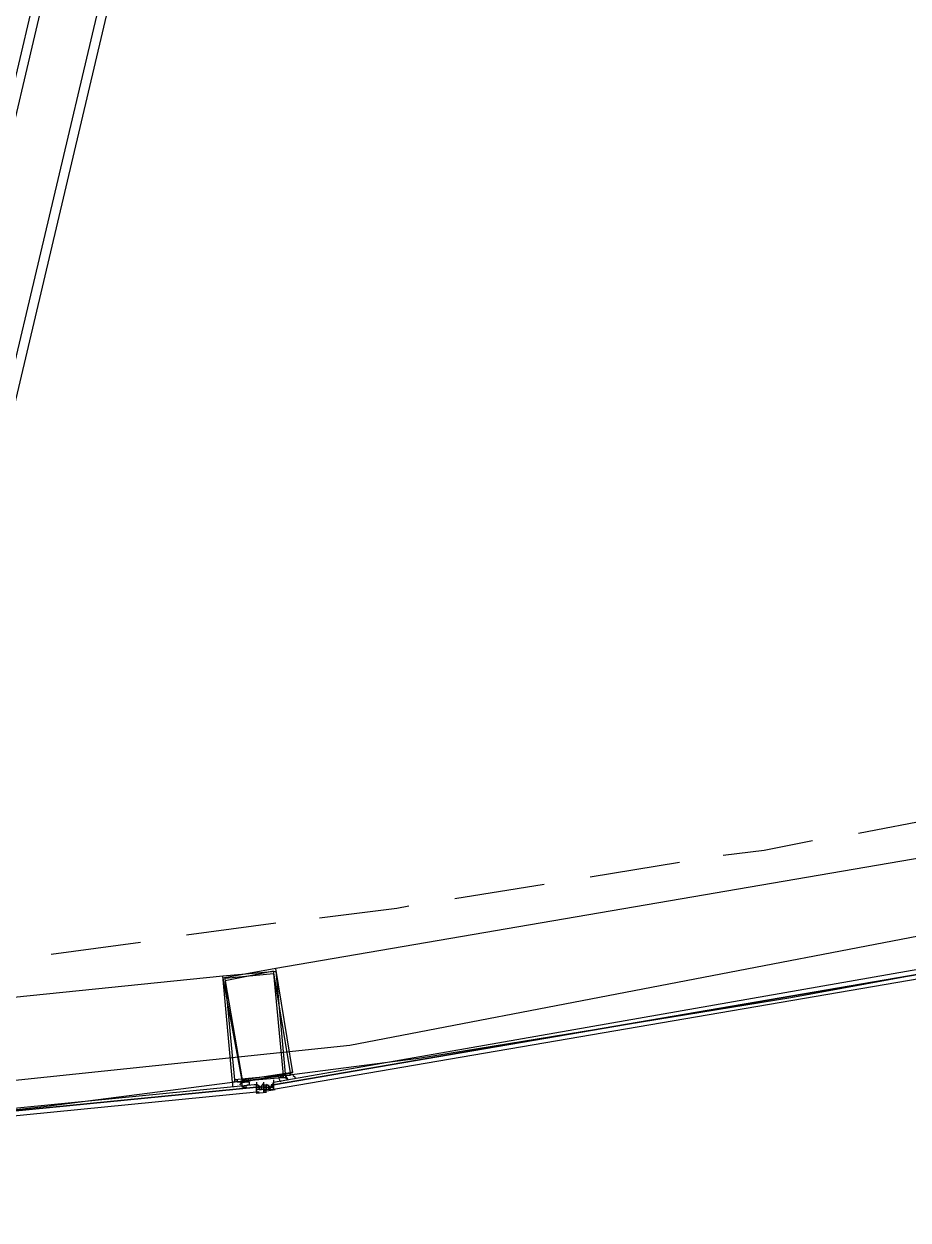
# Model space of a CAD drawing. Header units: feet. Extents: x -84 to 198, y -22 to 181.
# Drawn here: x 74.81 to 79.69, y 15.92 to 22.52 of the extents above; entities that cross this region are included whole.
import ezdxf

# ---------------------------------------------------------------- set-up
doc = ezdxf.new("R2010")
doc.units = ezdxf.units.FT
doc.layers.add('A-AREA-UNIDAD', color=30, linetype='CONTINUOUS')
doc.layers.add('A-LINEA', color=7, linetype='CONTINUOUS')

msp = doc.modelspace()

# ---------------------------------------------------------------- linework, layer by layer
at = {"layer": 'A-AREA-UNIDAD'}
msp.add_lwpolyline([(73.76, 27.52), (73.248, 25.3156), (72.352, 20.0356), (71.84, 20), (74, 19.52), (74.272, 19.2889), (73.888, 17.7244), (73.728, 17.5644), (72.928, 17.7244), (72.928, 16.8889), (72.32, 16.8), (72.352, 16.4444), (76.608, 16.8889), (84.928, 18.4889)], dxfattribs=at)
at = {"layer": 'A-LINEA'}
for p, q in [((78.3333, 35.7644), (73.96, 17.2844)), ((78.36, 35.6978), (74.0133, 17.2711)), ((76.44, 29.3111), (74.16, 19.6844)), ((74.2133, 19.6711), (76.4933, 29.3511)), ((79.4133, 18.0578), (79.8933, 18.1511)), ((79.8533, 17.9378), (76.2, 17.3111)), ((77.9333, 17.8178), (78.4267, 17.8978)), ((77.1867, 17.6978), (77.68, 17.7778)), ((75.7067, 17.4978), (76.2, 17.5644)), ((74.96, 17.3911), (75.4533, 17.4578)), ((72.2133, 16.8978), (75.9067, 17.2711)), ((75.9733, 16.6978), (75.9733, 16.6844)), ((76.2533, 16.6978), (76.2533, 16.6978)), ((76.28, 16.7111), (76.28, 16.7111)), ((76.28, 16.6978), (76.28, 16.6978)), ((76.28, 16.6978), (76.28, 16.6978)), ((75.9733, 16.6711), (75.9733, 16.6711)), ((75.9733, 16.6578), (75.9733, 16.6578)), ((75.9867, 16.6711), (75.9867, 16.6711)), ((75.9867, 16.6578), (75.9867, 16.6578)), ((76, 16.6578), (76, 16.6578)), ((76.04, 16.6578), (76.04, 16.6578)), ((76.1475, 16.6286), (76.0898, 16.6229)), ((76.0933, 16.6844), (76.0933, 16.6844)), ((76.0933, 16.6711), (76.0933, 16.6711)), ((76.0933, 16.6711), (76.0933, 16.6711)), ((76.0933, 16.6711), (76.0933, 16.6711)), ((76.0933, 16.6711), (76.0933, 16.6711)), ((76.0933, 16.6711), (76.0933, 16.6711)), ((76.0933, 16.6711), (76.0933, 16.6711)), ((76.0933, 16.6711), (76.0933, 16.6711)), ((76.0933, 16.6711), (76.0933, 16.6711)), ((76.0933, 16.6711), (76.0933, 16.6711)), ((76.0933, 16.6711), (76.0933, 16.6711)), ((76.0933, 16.6711), (76.0933, 16.6711)), ((76.0933, 16.6578), (76.0933, 16.6444)), ((76.0933, 16.6578), (76.0933, 16.6578)), ((76.0933, 16.6578), (76.0933, 16.6578)), ((76.0933, 16.6578), (76.0933, 16.6444)), ((76.0933, 16.6578), (76.1067, 16.6578)), ((76.0933, 16.6578), (76.0933, 16.6578)), ((76.0933, 16.6578), (76.0933, 16.6578)), ((76.0933, 16.6578), (76.0933, 16.6578)), ((76.0933, 16.6578), (76.0933, 16.6578)), ((76.0933, 16.6578), (76.0933, 16.6578)), ((76.0933, 16.6578), (76.0933, 16.6578)), ((76.0933, 16.6578), (76.0933, 16.6578)), ((76.1067, 16.6578), (76.0933, 16.6578)), ((76.0933, 16.6444), (76.0933, 16.6578)), ((76.0933, 16.6578), (76.0933, 16.6578)), ((76.0933, 16.6578), (76.1067, 16.6578)), ((76.0933, 16.6578), (76.0933, 16.6444)), ((76.0933, 16.6578), (76.1067, 16.6578)), ((76.1067, 16.6444), (76.0933, 16.6444)), ((76.1067, 16.6444), (76.0933, 16.6444)), ((76.0933, 16.6444), (76.0933, 16.6444)), ((76.0933, 16.6444), (76.0933, 16.6444)), ((76.0933, 16.6444), (76.0933, 16.6444)), ((76.0933, 16.6444), (76.0933, 16.6444)), ((76.0933, 16.6444), (76.0933, 16.6444)), ((76.0933, 16.6444), (76.0933, 16.6444)), ((76.0933, 16.6444), (76.0933, 16.6444)), ((76.0933, 16.6444), (76.0933, 16.6444)), ((76.0933, 16.6444), (76.0933, 16.6311)), ((76.0933, 16.6444), (76.0933, 16.6444)), ((76.0933, 16.6444), (76.0933, 16.6444)), ((76.0933, 16.6444), (76.0933, 16.6444)), ((76.0933, 16.6444), (76.0933, 16.6444)), ((76.0933, 16.6311), (76.0933, 16.6444)), ((76.0933, 16.6311), (76.0933, 16.6444)), ((76.0933, 16.6444), (76.0933, 16.6444)), ((76.0933, 16.6444), (76.0933, 16.6444)), ((76.0933, 16.6311), (76.0933, 16.6444)), ((76.0933, 16.6444), (76.0933, 16.6444)), ((76.0933, 16.6311), (76.0933, 16.6311)), ((76.0933, 16.6311), (76.0933, 16.6311)), ((76.0933, 16.6311), (76.0933, 16.6311)), ((76.0933, 16.6311), (76.0933, 16.6311)), ((76.0933, 16.6311), (76.0933, 16.6311)), ((76.0933, 16.6311), (76.0933, 16.6311)), ((76.0933, 16.6311), (76.1067, 16.6311)), ((76.0933, 16.6311), (76.0933, 16.6311)), ((76.0933, 16.6311), (76.0933, 16.6311)), ((76.0933, 16.6311), (76.0933, 16.6311)), ((76.1067, 16.6578), (76.1067, 16.6578)), ((76.1067, 16.6578), (76.1067, 16.6578)), ((76.1067, 16.6578), (76.1067, 16.6578)), ((76.1067, 16.6578), (76.1067, 16.6578)), ((76.1067, 16.6578), (76.1067, 16.6578)), ((76.1067, 16.6578), (76.1067, 16.6578)), ((76.1067, 16.6578), (76.1067, 16.6444)), ((76.1067, 16.6578), (76.1067, 16.6578)), ((76.1067, 16.6444), (76.1067, 16.6578)), ((76.1067, 16.6578), (76.1067, 16.6578)), ((76.1067, 16.6578), (76.1067, 16.6578)), ((76.1067, 16.6578), (76.1067, 16.6578)), ((76.1067, 16.6578), (76.1067, 16.6578)), ((76.1067, 16.6578), (76.1067, 16.6578)), ((76.1067, 16.6578), (76.1067, 16.6578)), ((76.1067, 16.6578), (76.1067, 16.6578)), ((76.12, 16.6578), (76.1067, 16.6578)), ((76.1067, 16.6578), (76.1067, 16.6444)), ((76.1067, 16.6578), (76.1067, 16.6578)), ((76.1067, 16.6578), (76.1067, 16.6578)), ((76.1067, 16.6444), (76.1067, 16.6578)), ((76.1067, 16.6578), (76.1067, 16.6578)), ((76.1067, 16.6578), (76.1067, 16.6578)), ((76.1067, 16.6444), (76.1067, 16.6578)), ((76.1067, 16.6578), (76.1067, 16.6578)), ((76.1067, 16.6578), (76.1067, 16.6578)), ((76.1067, 16.6444), (76.1067, 16.6444)), ((76.1067, 16.6444), (76.1067, 16.6444)), ((76.1067, 16.6444), (76.1067, 16.6444)), ((76.12, 16.6444), (76.1067, 16.6444)), ((76.1067, 16.6444), (76.1067, 16.6444)), ((76.12, 16.6444), (76.1067, 16.6444)), ((76.1067, 16.6444), (76.1067, 16.6444)), ((76.1067, 16.6444), (76.1067, 16.6444)), ((76.1067, 16.6444), (76.1067, 16.6444)), ((76.1067, 16.6444), (76.1067, 16.6444)), ((76.1067, 16.6444), (76.1067, 16.6444)), ((76.1067, 16.6444), (76.1067, 16.6444)), ((76.1067, 16.6444), (76.1067, 16.6444)), ((76.1067, 16.6444), (76.1067, 16.6444)), ((76.1067, 16.6444), (76.1067, 16.6444)), ((76.1067, 16.6444), (76.1067, 16.6444)), ((76.1067, 16.6444), (76.1067, 16.6444)), ((76.1067, 16.6444), (76.12, 16.6444)), ((76.1067, 16.6444), (76.12, 16.6444)), ((76.1067, 16.6444), (76.1067, 16.6444)), ((76.1067, 16.6311), (76.1067, 16.6311)), ((76.12, 16.6578), (76.12, 16.6578)), ((76.12, 16.6578), (76.12, 16.6578)), ((76.12, 16.6578), (76.12, 16.6578)), ((76.12, 16.6578), (76.12, 16.6578)), ((76.12, 16.6578), (76.12, 16.6578)), ((76.12, 16.6578), (76.12, 16.6444)), ((76.12, 16.6578), (76.12, 16.6578)), ((76.12, 16.6578), (76.12, 16.6578)), ((76.12, 16.6578), (76.12, 16.6578)), ((76.12, 16.6578), (76.12, 16.6578)), ((76.12, 16.6578), (76.12, 16.6578)), ((76.12, 16.6444), (76.12, 16.6578)), ((76.12, 16.6578), (76.12, 16.6578)), ((76.12, 16.6578), (76.12, 16.6578)), ((76.1333, 16.6578), (76.12, 16.6578)), ((76.12, 16.6578), (76.12, 16.6578)), ((76.12, 16.6578), (76.12, 16.6578)), ((76.12, 16.6578), (76.12, 16.6578)), ((76.12, 16.6578), (76.12, 16.6578)), ((76.12, 16.6578), (76.12, 16.6578)), ((76.12, 16.6578), (76.12, 16.6578)), ((76.12, 16.6578), (76.12, 16.6578)), ((76.12, 16.6578), (76.12, 16.6578)), ((76.12, 16.6578), (76.12, 16.6578)), ((76.12, 16.6578), (76.12, 16.6578)), ((76.12, 16.6578), (76.12, 16.6578)), ((76.12, 16.6578), (76.12, 16.6578)), ((76.12, 16.6578), (76.12, 16.6578)), ((76.12, 16.6444), (76.12, 16.6444)), ((76.12, 16.6444), (76.12, 16.6444)), ((76.12, 16.6444), (76.12, 16.6444)), ((76.12, 16.6444), (76.12, 16.6444)), ((76.12, 16.6444), (76.12, 16.6444)), ((76.12, 16.6444), (76.12, 16.6444)), ((76.1333, 16.6444), (76.12, 16.6444)), ((76.12, 16.6444), (76.12, 16.6444)), ((76.12, 16.6444), (76.12, 16.6444)), ((76.12, 16.6444), (76.12, 16.6444)), ((76.12, 16.6444), (76.12, 16.6444)), ((76.12, 16.6444), (76.12, 16.6444)), ((76.12, 16.6444), (76.12, 16.6444)), ((76.12, 16.6444), (76.12, 16.6444)), ((76.12, 16.6444), (76.12, 16.6444)), ((76.12, 16.6444), (76.12, 16.6444)), ((76.12, 16.6444), (76.12, 16.6444)), ((76.12, 16.6444), (76.12, 16.6444)), ((76.12, 16.6444), (76.12, 16.6444)), ((76.12, 16.6444), (76.12, 16.6444)), ((76.12, 16.6444), (76.12, 16.6444)), ((76.12, 16.6444), (76.12, 16.6444)), ((76.12, 16.6444), (76.12, 16.6444)), ((76.12, 16.6444), (76.12, 16.6444)), ((76.12, 16.6444), (76.12, 16.6444)), ((76.12, 16.6444), (76.12, 16.6444)), ((76.12, 16.6444), (76.12, 16.6444)), ((76.12, 16.6444), (76.12, 16.6444)), ((76.12, 16.6444), (76.12, 16.6444)), ((76.1333, 16.6711), (76.1333, 16.6711)), ((76.1333, 16.6711), (76.1333, 16.6711)), ((76.1333, 16.6711), (76.1333, 16.6711)), ((76.1333, 16.6711), (76.1333, 16.6711)), ((76.1333, 16.6711), (76.1333, 16.6711)), ((76.1333, 16.6711), (76.1333, 16.6711)), ((76.1333, 16.6711), (76.1333, 16.6711)), ((76.1333, 16.6711), (76.1333, 16.6711)), ((76.1333, 16.6711), (76.1333, 16.6711)), ((76.1333, 16.6711), (76.1333, 16.6711)), ((76.1333, 16.6711), (76.1333, 16.6711)), ((76.1333, 16.6711), (76.1333, 16.6711)), ((76.1333, 16.6711), (76.1333, 16.6711)), ((76.1333, 16.6711), (76.1333, 16.6711)), ((76.1333, 16.6711), (76.1333, 16.6711)), ((76.1333, 16.6711), (76.1333, 16.6711)), ((76.1333, 16.6711), (76.1333, 16.6711)), ((76.1333, 16.6711), (76.1333, 16.6711)), ((76.1333, 16.6711), (76.1333, 16.6711)), ((76.1333, 16.6711), (76.1333, 16.6711)), ((76.1333, 16.6711), (76.1333, 16.6711)), ((76.1333, 16.6711), (76.1333, 16.6711)), ((76.1333, 16.6711), (76.1333, 16.6711)), ((76.1333, 16.6711), (76.1333, 16.6711)), ((76.1333, 16.6711), (76.1333, 16.6711)), ((76.1333, 16.6711), (76.1333, 16.6711)), ((76.1333, 16.6711), (76.1333, 16.6711)), ((76.1333, 16.6711), (76.1333, 16.6711)), ((76.1333, 16.6711), (76.1467, 16.6711)), ((76.1333, 16.6711), (76.1333, 16.6711)), ((76.1333, 16.6578), (76.1333, 16.6578)), ((76.1333, 16.6578), (76.1333, 16.6578)), ((76.1333, 16.6578), (76.1333, 16.6578)), ((76.1333, 16.6578), (76.1333, 16.6578)), ((76.1333, 16.6578), (76.1333, 16.6578)), ((76.1333, 16.6578), (76.1333, 16.6578)), ((76.1333, 16.6578), (76.1333, 16.6578)), ((76.1333, 16.6578), (76.1333, 16.6578)), ((76.1467, 16.6578), (76.1333, 16.6578)), ((76.1333, 16.6578), (76.1333, 16.6578)), ((76.1333, 16.6578), (76.1333, 16.6578)), ((76.1333, 16.6578), (76.1333, 16.6444)), ((76.1467, 16.6578), (76.1333, 16.6578)), ((76.1333, 16.6578), (76.1333, 16.6444)), ((76.1333, 16.6578), (76.1333, 16.6578)), ((76.1333, 16.6578), (76.1333, 16.6578)), ((76.1333, 16.6578), (76.1333, 16.6578)), ((76.1333, 16.6578), (76.1333, 16.6578)), ((76.1333, 16.6578), (76.1333, 16.6578)), ((76.1333, 16.6578), (76.1333, 16.6578)), ((76.1333, 16.6578), (76.1333, 16.6578)), ((76.1333, 16.6578), (76.1333, 16.6578)), ((76.1333, 16.6578), (76.1333, 16.6578)), ((76.1333, 16.6578), (76.1333, 16.6578)), ((76.1333, 16.6578), (76.1467, 16.6578)), ((76.1333, 16.6578), (76.1333, 16.6578)), ((76.1333, 16.6578), (76.1333, 16.6578)), ((76.1333, 16.6578), (76.1467, 16.6578)), ((76.1333, 16.6578), (76.1333, 16.6578)), ((76.1333, 16.6578), (76.1333, 16.6578)), ((76.1333, 16.6578), (76.1333, 16.6578)), ((76.1333, 16.6578), (76.1333, 16.6578)), ((76.1333, 16.6578), (76.1333, 16.6578)), ((76.1333, 16.6578), (76.1333, 16.6578)), ((76.1333, 16.6578), (76.1333, 16.6578)), ((76.1333, 16.6578), (76.1333, 16.6578)), ((76.1333, 16.6578), (76.1333, 16.6578)), ((76.1333, 16.6578), (76.1333, 16.6578)), ((76.1333, 16.6578), (76.1333, 16.6578)), ((76.1333, 16.6578), (76.1333, 16.6578)), ((76.1467, 16.6578), (76.1333, 16.6578)), ((76.1333, 16.6578), (76.1333, 16.6578)), ((76.1333, 16.6578), (76.1333, 16.6578)), ((76.1333, 16.6578), (76.1333, 16.6578)), ((76.1333, 16.6444), (76.1333, 16.6444)), ((76.1333, 16.6444), (76.1333, 16.6444)), ((76.1333, 16.6444), (76.1333, 16.6444)), ((76.1467, 16.6444), (76.1333, 16.6444)), ((76.1333, 16.6444), (76.1333, 16.6444)), ((76.1333, 16.6444), (76.1333, 16.6444)), ((76.1333, 16.6444), (76.1333, 16.6444)), ((76.1333, 16.6444), (76.1333, 16.6444)), ((76.1333, 16.6444), (76.1333, 16.6444)), ((76.1333, 16.6444), (76.1333, 16.6444)), ((76.1333, 16.6444), (76.1333, 16.6444)), ((76.1333, 16.6444), (76.1333, 16.6444)), ((76.1333, 16.6444), (76.1333, 16.6444)), ((76.1333, 16.6444), (76.1333, 16.6444)), ((76.1333, 16.6444), (76.1333, 16.6444)), ((76.1333, 16.6444), (76.1333, 16.6444)), ((76.1333, 16.6444), (76.1333, 16.6444)), ((76.1333, 16.6444), (76.1333, 16.6444)), ((76.1333, 16.6444), (76.1333, 16.6444)), ((76.1333, 16.6444), (76.1333, 16.6444)), ((76.1333, 16.6444), (76.1333, 16.6444)), ((76.1333, 16.6444), (76.1333, 16.6444)), ((76.1333, 16.6444), (76.1333, 16.6444)), ((76.1333, 16.6444), (76.1333, 16.6444)), ((76.1333, 16.6444), (76.1333, 16.6444)), ((76.1333, 16.6444), (76.1333, 16.6444)), ((76.1333, 16.6444), (76.1333, 16.6444)), ((76.1333, 16.6444), (76.1467, 16.6311)), ((76.1333, 16.6444), (76.1467, 16.6444)), ((76.1333, 16.6311), (76.1333, 16.6444)), ((76.1333, 16.6311), (76.1333, 16.6444)), ((76.1947, 16.6432), (76.1375, 16.6333)), ((76.1467, 16.6711), (76.1467, 16.6711)), ((76.1467, 16.6711), (76.1467, 16.6578)), ((76.1467, 16.6711), (76.1467, 16.6711)), ((76.1467, 16.6711), (76.1467, 16.6711)), ((76.1467, 16.6711), (76.1467, 16.6711)), ((76.1467, 16.6711), (76.1467, 16.6711)), ((76.1467, 16.6711), (76.1467, 16.6711)), ((76.1467, 16.6578), (76.1467, 16.6711)), ((76.1467, 16.6578), (76.1467, 16.6711)), ((76.1467, 16.6578), (76.1467, 16.6578)), ((76.1467, 16.6578), (76.1467, 16.6578)), ((76.1467, 16.6578), (76.1467, 16.6578)), ((76.1467, 16.6578), (76.1467, 16.6578)), ((76.1467, 16.6578), (76.1467, 16.6578)), ((76.1467, 16.6578), (76.1467, 16.6578)), ((76.1467, 16.6578), (76.1467, 16.6578)), ((76.1467, 16.6578), (76.1467, 16.6578)), ((76.1467, 16.6578), (76.1467, 16.6578)), ((76.1467, 16.6578), (76.16, 16.6578)), ((76.1467, 16.6578), (76.1467, 16.6578)), ((76.1467, 16.6578), (76.16, 16.6578)), ((76.1467, 16.6578), (76.1467, 16.6578)), ((76.1467, 16.6578), (76.1467, 16.6578)), ((76.1467, 16.6578), (76.1467, 16.6578)), ((76.1467, 16.6578), (76.1467, 16.6578)), ((76.1467, 16.6578), (76.1467, 16.6578)), ((76.1467, 16.6578), (76.1467, 16.6578)), ((76.1467, 16.6578), (76.1467, 16.6578)), ((76.1467, 16.6578), (76.1467, 16.6578)), ((76.1467, 16.6578), (76.1467, 16.6578)), ((76.1467, 16.6578), (76.1467, 16.6578)), ((76.1467, 16.6578), (76.1467, 16.6578)), ((76.1467, 16.6578), (76.1467, 16.6578)), ((76.1467, 16.6578), (76.1467, 16.6444)), ((76.1467, 16.6578), (76.1467, 16.6444)), ((76.1467, 16.6578), (76.1467, 16.6578)), ((76.1467, 16.6578), (76.1467, 16.6578)), ((76.1467, 16.6578), (76.1467, 16.6578)), ((76.1467, 16.6578), (76.1467, 16.6578)), ((76.1467, 16.6578), (76.1467, 16.6578)), ((76.1467, 16.6578), (76.1467, 16.6578)), ((76.1467, 16.6444), (76.1467, 16.6444)), ((76.1467, 16.6444), (76.1467, 16.6444)), ((76.1467, 16.6311), (76.1467, 16.6444)), ((76.1467, 16.6311), (76.1467, 16.6444)), ((76.1467, 16.6444), (76.1467, 16.6444)), ((76.1467, 16.6444), (76.1467, 16.6444)), ((76.1467, 16.6444), (76.1467, 16.6444)), ((76.1467, 16.6444), (76.1467, 16.6444)), ((76.1467, 16.6444), (76.1467, 16.6444)), ((76.1467, 16.6444), (76.1467, 16.6444)), ((76.1467, 16.6444), (76.1467, 16.6444)), ((76.1467, 16.6444), (76.1467, 16.6444)), ((76.1467, 16.6444), (76.1467, 16.6444)), ((76.1467, 16.6444), (76.1467, 16.6444)), ((76.1467, 16.6444), (76.1467, 16.6444)), ((76.1467, 16.6444), (76.1467, 16.6444)), ((76.16, 16.6444), (76.1467, 16.6444)), ((76.1467, 16.6444), (76.1467, 16.6444)), ((76.1467, 16.6444), (76.1467, 16.6444)), ((76.1467, 16.6444), (76.1467, 16.6444)), ((76.1467, 16.6444), (76.1467, 16.6444)), ((76.1467, 16.6444), (76.1467, 16.6444)), ((76.1467, 16.6444), (76.1467, 16.6444)), ((76.1467, 16.6444), (76.1467, 16.6444)), ((76.1467, 16.6444), (76.1467, 16.6444)), ((76.1467, 16.6444), (76.1467, 16.6444)), ((76.16, 16.6711), (76.16, 16.6711)), ((76.16, 16.6578), (76.16, 16.6711)), ((76.16, 16.6578), (76.16, 16.6711)), ((76.16, 16.6578), (76.16, 16.6711)), ((76.16, 16.6578), (76.16, 16.6711)), ((76.16, 16.6578), (76.16, 16.6578)), ((76.16, 16.6578), (76.16, 16.6444)), ((76.16, 16.6578), (76.16, 16.6578)), ((76.16, 16.6578), (76.16, 16.6578)), ((76.16, 16.6578), (76.16, 16.6578)), ((76.16, 16.6578), (76.16, 16.6578)), ((76.16, 16.6578), (76.16, 16.6578)), ((76.16, 16.6578), (76.1733, 16.6578)), ((76.16, 16.6444), (76.16, 16.6578)), ((76.16, 16.6578), (76.16, 16.6578)), ((76.16, 16.6578), (76.16, 16.6578)), ((76.16, 16.6578), (76.1733, 16.6444)), ((76.16, 16.6578), (76.16, 16.6578)), ((76.16, 16.6578), (76.16, 16.6578)), ((76.16, 16.6578), (76.16, 16.6578)), ((76.16, 16.6444), (76.16, 16.6578)), ((76.16, 16.6578), (76.16, 16.6578)), ((76.16, 16.6444), (76.16, 16.6578)), ((76.16, 16.6578), (76.16, 16.6578)), ((76.16, 16.6578), (76.16, 16.6578)), ((76.16, 16.6578), (76.16, 16.6578)), ((76.16, 16.6578), (76.16, 16.6578)), ((76.16, 16.6578), (76.16, 16.6578)), ((76.16, 16.6578), (76.16, 16.6444)), ((76.16, 16.6578), (76.16, 16.6578)), ((76.16, 16.6578), (76.16, 16.6578)), ((76.16, 16.6578), (76.16, 16.6578)), ((76.16, 16.6578), (76.16, 16.6578)), ((76.16, 16.6444), (76.16, 16.6444)), ((76.16, 16.6444), (76.16, 16.6444)), ((76.16, 16.6444), (76.16, 16.6444)), ((76.16, 16.6444), (76.16, 16.6444)), ((76.16, 16.6444), (76.16, 16.6444)), ((76.16, 16.6444), (76.16, 16.6444)), ((76.16, 16.6444), (76.1733, 16.6444)), ((76.16, 16.6444), (76.1733, 16.6444)), ((76.16, 16.6444), (76.1733, 16.6444)), ((76.16, 16.6444), (76.1733, 16.6444)), ((76.16, 16.6444), (76.16, 16.6444)), ((76.16, 16.6444), (76.16, 16.6444)), ((76.16, 16.6444), (76.16, 16.6444)), ((76.16, 16.6444), (76.16, 16.6444)), ((76.16, 16.6444), (76.16, 16.6444)), ((76.16, 16.6444), (76.16, 16.6444)), ((76.16, 16.6444), (76.16, 16.6444)), ((76.16, 16.6444), (76.16, 16.6444)), ((76.16, 16.6444), (76.16, 16.6444)), ((76.16, 16.6444), (76.16, 16.6444)), ((76.16, 16.6444), (76.16, 16.6444)), ((76.1733, 16.6844), (76.1733, 16.6844)), ((76.1733, 16.6844), (76.1733, 16.6844)), ((76.1733, 16.6711), (76.1733, 16.6711)), ((76.1733, 16.6711), (76.1733, 16.6711)), ((76.1733, 16.6711), (76.1733, 16.6711)), ((76.1733, 16.6711), (76.1733, 16.6711)), ((76.1733, 16.6711), (76.1733, 16.6711)), ((76.1733, 16.6711), (76.1733, 16.6711)), ((76.1733, 16.6711), (76.1733, 16.6711)), ((76.1733, 16.6711), (76.1733, 16.6711)), ((76.1733, 16.6711), (76.1733, 16.6711)), ((76.1733, 16.6711), (76.1733, 16.6711)), ((76.1733, 16.6711), (76.1733, 16.6711)), ((76.1733, 16.6711), (76.1733, 16.6711)), ((76.1733, 16.6711), (76.1733, 16.6711)), ((76.1867, 16.6578), (76.1733, 16.6711)), ((76.1733, 16.6711), (76.1733, 16.6711)), ((76.1733, 16.6711), (76.1733, 16.6711)), ((76.1733, 16.6711), (76.1733, 16.6578)), ((76.1733, 16.6711), (76.1733, 16.6711)), ((76.1733, 16.6578), (76.1733, 16.6578)), ((76.1733, 16.6578), (76.1733, 16.6578)), ((76.1733, 16.6578), (76.1733, 16.6578)), ((76.1733, 16.6578), (76.1733, 16.6578)), ((76.1733, 16.6578), (76.1733, 16.6578)), ((76.1733, 16.6578), (76.1733, 16.6578)), ((76.1733, 16.6578), (76.1733, 16.6578)), ((76.1733, 16.6578), (76.1733, 16.6578)), ((76.1733, 16.6578), (76.1733, 16.6578)), ((76.1733, 16.6578), (76.1733, 16.6578)), ((76.1733, 16.6578), (76.1733, 16.6578)), ((76.1733, 16.6578), (76.1733, 16.6578)), ((76.1733, 16.6578), (76.1733, 16.6578)), ((76.1733, 16.6578), (76.1733, 16.6578)), ((76.1733, 16.6578), (76.1733, 16.6578)), ((76.1733, 16.6578), (76.1733, 16.6578)), ((76.1733, 16.6578), (76.1733, 16.6578)), ((76.1733, 16.6578), (76.1733, 16.6578)), ((76.1733, 16.6578), (76.1733, 16.6578)), ((76.1733, 16.6578), (76.1733, 16.6578)), ((76.1733, 16.6578), (76.1867, 16.6578)), ((76.1733, 16.6578), (76.1733, 16.6578)), ((76.1733, 16.6578), (76.1733, 16.6578)), ((76.1733, 16.6578), (76.1733, 16.6578)), ((76.1733, 16.6578), (76.1733, 16.6578)), ((76.1733, 16.6578), (76.1733, 16.6578)), ((76.1733, 16.6578), (76.1733, 16.6578)), ((76.1733, 16.6578), (76.1733, 16.6578)), ((76.1733, 16.6578), (76.1733, 16.6578)), ((76.1867, 16.6578), (76.1733, 16.6578)), ((76.1733, 16.6578), (76.1733, 16.6578)), ((76.1867, 16.6578), (76.1733, 16.6578)), ((76.1733, 16.6578), (76.1733, 16.6578)), ((76.1733, 16.6444), (76.1733, 16.6444)), ((76.1733, 16.6444), (76.1867, 16.6444)), ((76.1733, 16.6444), (76.1733, 16.6444)), ((76.1733, 16.6444), (76.1733, 16.6444)), ((76.1733, 16.6444), (76.1733, 16.6444)), ((76.1733, 16.6444), (76.1733, 16.6444)), ((76.1733, 16.6444), (76.1733, 16.6444)), ((76.1733, 16.6444), (76.1733, 16.6444)), ((76.1867, 16.6844), (76.1867, 16.6844)), ((76.1867, 16.6844), (76.1867, 16.6844)), ((76.1867, 16.6844), (76.1867, 16.6844)), ((76.1867, 16.6844), (76.1867, 16.6844)), ((76.1867, 16.6844), (76.1867, 16.6844)), ((76.1867, 16.6844), (76.1867, 16.6844)), ((76.1867, 16.6844), (76.1867, 16.6844)), ((76.1867, 16.6711), (76.1867, 16.6711)), ((76.1867, 16.6711), (76.1867, 16.6711)), ((76.1867, 16.6711), (76.1867, 16.6711)), ((76.1867, 16.6711), (76.1867, 16.6711)), ((76.1867, 16.6711), (76.1867, 16.6711)), ((76.1867, 16.6711), (76.1867, 16.6711)), ((76.1867, 16.6711), (76.1867, 16.6578)), ((76.1867, 16.6711), (76.1867, 16.6711)), ((76.1867, 16.6711), (76.1867, 16.6711)), ((76.1867, 16.6711), (76.1867, 16.6711)), ((76.1867, 16.6711), (76.1867, 16.6711)), ((76.1867, 16.6578), (76.1867, 16.6578)), ((76.1867, 16.6578), (76.1867, 16.6578)), ((76.1867, 16.6578), (76.1867, 16.6578)), ((76.1867, 16.6578), (76.1867, 16.6578)), ((76.1867, 16.6578), (76.1867, 16.6578)), ((76.1867, 16.6578), (76.1867, 16.6578)), ((76.1867, 16.6578), (76.1867, 16.6578)), ((76.1867, 16.6578), (76.1867, 16.6578)), ((76.1867, 16.6578), (76.1867, 16.6578)), ((76.1867, 16.6578), (76.1867, 16.6578)), ((76.1867, 16.6578), (76.1867, 16.6578)), ((76.1867, 16.6444), (76.1867, 16.6578)), ((76.1867, 16.6444), (76.1867, 16.6578)), ((76.1867, 16.6578), (76.1867, 16.6578)), ((76.1867, 16.6444), (76.1867, 16.6444)), ((76.1867, 16.6444), (76.1867, 16.6444)), ((76.1867, 16.6444), (76.1867, 16.6444)), ((76.1867, 16.6444), (76.1867, 16.6444)), ((76.1867, 16.6444), (76.1867, 16.6444)), ((76.1867, 16.6444), (76.1867, 16.6444)), ((76.1867, 16.6444), (76.1867, 16.6444)), ((76.1867, 16.6444), (76.1867, 16.6444)), ((76.1867, 16.6444), (76.1867, 16.6444)), ((76.1867, 16.6444), (76.1867, 16.6444)), ((76.1867, 16.6444), (76.1867, 16.6444)), ((76.1867, 16.6444), (76.1867, 16.6444)), ((76.2533, 16.6844), (76.2533, 16.6844))]:
    msp.add_line(p, q, dxfattribs=at)
for points in [[(26.7067, 23.3511), (28.04, 21.6178), (31.0267, 20.8311), (34.0133, 20.0978), (37.0133, 19.4044), (40.0267, 18.7778), (43.0533, 18.2044), (46.0933, 17.6844), (49.1467, 17.2178), (52.2, 16.8044), (55.2533, 16.4444), (58.32, 16.1511), (60.4, 16.0178), (62.48, 15.9511), (64.5467, 15.9244), (66.6267, 15.9511), (68.7067, 16.0178), (70.7867, 16.1511), (72.8533, 16.3244), (74.92, 16.5511), (76.9867, 16.8178), (79.04, 17.1511), (81.08, 17.5244), (83.12, 17.9378)], [(78.6667, 17.9378), (78.8933, 17.9644), (79.16, 18.0178)], [(76.44, 17.5911), (76.8667, 17.6444), (76.9333, 17.6578)], [(80.08, 17.3378), (76.1867, 16.6711), (76.1867, 16.6844), (80.0667, 17.3644), (80.08, 17.3378)], [(76.2, 17.3111), (75.9067, 17.2578), (76.0133, 16.6844), (76.2933, 16.7378), (76.2, 17.3111)], [(75.9067, 17.2711), (76.2, 17.2978), (76.2533, 16.7111), (75.96, 16.6844), (75.9067, 17.2711)], [(76.1867, 17.2978), (75.92, 17.2444), (76.0133, 16.6978), (76.28, 16.7378), (76.1867, 17.2978)], [(80.08, 17.3111), (76.1867, 16.6444), (76.1867, 16.6578), (76.1867, 16.6711), (80.08, 17.3378), (80.08, 17.3244), (80.08, 17.3111)], [(75.92, 17.2578), (76.1867, 17.2844), (76.24, 16.7244), (75.9733, 16.6978), (75.92, 17.2578)], [(75.9733, 16.6978), (75.9733, 16.6978), (75.9733, 16.6844), (75.9733, 16.6978), (75.9733, 16.6844), (75.9733, 16.6844), (75.9733, 16.6844), (75.9733, 16.6844)], [(76, 16.6711), (76, 16.6711), (76, 16.6711), (76.0133, 16.6844), (76.0133, 16.6844), (75.9867, 16.6844), (75.9867, 16.6844), (75.9867, 16.6978), (75.9867, 16.6978), (75.9867, 16.6978), (75.9867, 16.6978), (75.9867, 16.6978)], [(75.9867, 16.6978), (75.9867, 16.6978), (75.9867, 16.6844), (75.9867, 16.6844)], [(76.04, 16.6711), (76.0533, 16.6711), (76.0533, 16.6711), (76.0533, 16.6844), (76.0533, 16.6844), (76.0267, 16.6844), (76.0267, 16.6844), (76.0267, 16.6844), (76.0267, 16.6844), (76.0267, 16.6978), (76.0267, 16.6978), (76.0267, 16.6978), (76.0133, 16.6844), (76.0133, 16.6844), (76.0133, 16.6844)], [(76.1867, 16.6978), (76.1867, 16.6844), (76.1867, 16.6711), (76.1867, 16.6578), (76.1867, 16.6444)], [(76.2267, 16.6844), (76.2267, 16.6844), (76.2267, 16.6844), (76.2267, 16.6844), (76.2133, 16.7111), (76.2133, 16.7111), (76.24, 16.7111), (76.24, 16.7111), (76.24, 16.7111), (76.2267, 16.7111), (76.2267, 16.7244), (76.24, 16.7244), (76.24, 16.7244), (76.2533, 16.7244), (76.2533, 16.7244), (76.24, 16.7244), (76.24, 16.7111), (76.24, 16.7111), (76.2533, 16.7111), (76.2533, 16.7111), (76.2667, 16.6978), (76.2667, 16.6978)], [(76.2667, 16.6978), (76.2667, 16.6978), (76.2667, 16.6978), (76.2533, 16.7244), (76.2533, 16.7244), (76.28, 16.7244), (76.28, 16.7244), (76.28, 16.7378), (76.28, 16.7244), (76.28, 16.7378), (76.2933, 16.7378), (76.2933, 16.7378), (76.28, 16.7378), (76.28, 16.7378), (76.28, 16.7378), (76.28, 16.7244)], [(76.2933, 16.7244), (76.2933, 16.7244), (76.2933, 16.7244), (76.2933, 16.7244), (76.3067, 16.7111), (76.3067, 16.7111)], [(76.2933, 16.7111), (76.2933, 16.7111), (76.2933, 16.7111)], [(72.16, 16.2711), (76.0933, 16.6578), (76.0933, 16.6711), (76.08, 16.6711), (72.16, 16.2844), (72.16, 16.2711)], [(72.16, 16.2444), (76.0933, 16.6311), (76.0933, 16.6444), (76.0933, 16.6578), (72.16, 16.2711), (72.16, 16.2578), (72.16, 16.2444)], [(75.96, 16.6844), (75.96, 16.6578), (75.96, 16.6578)], [(76.04, 16.6578), (76.0267, 16.6578), (76.0267, 16.6578), (76.0133, 16.6578), (76.0133, 16.6578), (76.0133, 16.6578), (76.0133, 16.6844), (76.0133, 16.6844), (76.0133, 16.6844), (76.0133, 16.6844), (76.0267, 16.6844)], [(76.0933, 16.6844), (76.0933, 16.6711), (76.0933, 16.6578), (76.0933, 16.6444), (76.0933, 16.6311)], [(76.0936, 16.6746), (76.1159, 16.6579), (76.1332, 16.6797)], [(76.1467, 16.6444), (76.1467, 16.6578), (76.1333, 16.6578), (76.1333, 16.6711), (76.1333, 16.6844)], [(76.1333, 16.6444), (76.1333, 16.6578), (76.1333, 16.6711), (76.1333, 16.6844)], [(76.1333, 16.6711), (76.1333, 16.6711), (76.1333, 16.6578), (76.1333, 16.6578)], [(76.1333, 16.6578), (76.1467, 16.6578), (76.1333, 16.6578)], [(76.1333, 16.6578), (76.1467, 16.6578), (76.1467, 16.6444)], [(76.147, 16.6743), (76.1695, 16.658), (76.1865, 16.68)], [(76.1733, 16.6578), (76.1867, 16.6578), (76.1867, 16.6578), (76.1867, 16.6711), (76.1733, 16.6711), (76.1733, 16.6711)], [(76.24, 16.6844), (76.24, 16.6844), (76.24, 16.6844)]]:
    msp.add_lwpolyline(points, dxfattribs=at)
for points in [[(76.24, 16.7111), (76.24, 16.7111), (76.24, 16.7244), (76.24, 16.7244)], [(76.28, 16.7244), (76.28, 16.7244), (76.28, 16.7378), (76.28, 16.7378)], [(76.0267, 16.6844), (76.0267, 16.6844), (76.0267, 16.6844), (76.0267, 16.6844)]]:
    msp.add_lwpolyline(points, close=True, dxfattribs=at)

doc.saveas('drawing.dxf')
